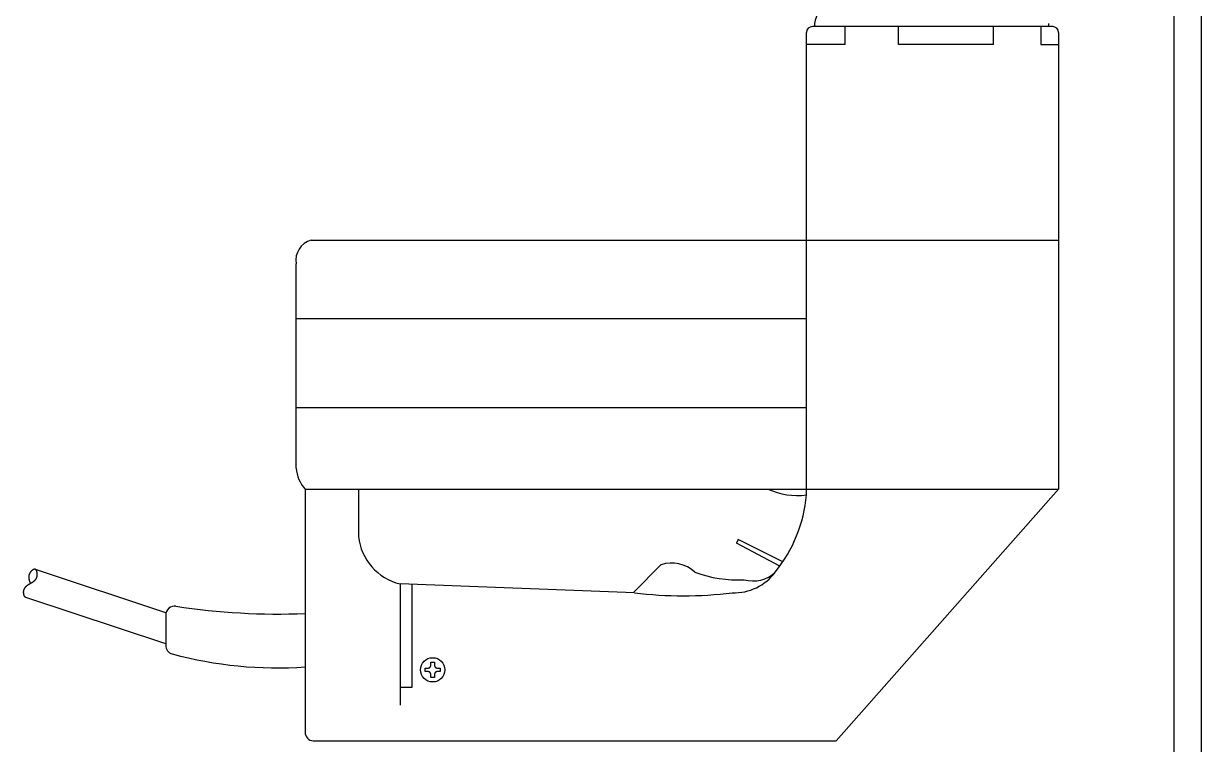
# Model space of a CAD drawing. Header units: millimetres. Extents: x -2880 to 3894, y -2977 to 4857.
# Drawn here: x 1160.6 to 1559, y -378.6 to -135.5 of the extents above; entities that cross this region are included whole.
import ezdxf

# ---------------------------------------------------------------- set-up
doc = ezdxf.new("R2010")
doc.units = ezdxf.units.MM
doc.header["$MEASUREMENT"] = 0
doc.layers.add('_1-0_', color=7, linetype='Continuous')

msp = doc.modelspace()

# ---------------------------------------------------------------- linework, layer by layer
msp.add_lwpolyline([(1528.491, -438.674, 0.4142136), (1548.491, -418.674), (1548.491, -86.674, 0.4142136), (1528.491, -66.674), (1427.991, -66.674), (1427.991, -52.674), (1677.991, -52.674), (1677.991, -66.674), (1577.491, -66.674, 0.4142136), (1557.491, -86.674), (1557.491, -418.674, 0.4142136), (1577.491, -438.674), (1677.991, -438.674), (1677.991, -452.674), (1427.991, -452.674), (1427.991, -438.674)], format="xyb", close=True)
at = {"layer": '_1-0_', "color": 3, "linetype": 'Continuous'}
for p, q in [((1424.491, -294.474), (1424.491, -138.474)), ((1507.491, -136.474), (1426.491, -136.474)), ((1427.241, -135.474), (1427.241, -136.474)), ((1437.491, -142.474), (1437.491, -136.474)), ((1455.491, -142.474), (1455.491, -136.474)), ((1487.491, -142.474), (1487.491, -136.474)), ((1503.491, -136.474), (1503.491, -142.474)), ((1506.241, -136.474), (1506.241, -135.474)), ((1509.491, -138.474), (1509.491, -226.646)), ((1437.491, -142.474), (1424.491, -142.474)), ((1487.491, -142.474), (1455.491, -142.474)), ((1503.491, -142.474), (1509.491, -142.474)), ((1257.491, -208.474), (1509.491, -208.474)), ((1509.491, -208.474), (1509.491, -292.474)), ((1252.491, -285.474), (1252.491, -216.474)), ((1424.491, -235.1), (1252.491, -235.1)), ((1424.491, -265.1), (1252.491, -265.1)), ((1255.491, -292.474), (1255.491, -374.489)), ((1255.491, -292.474), (1509.491, -292.474)), ((1273.491, -292.686), (1273.491, -308.474)), ((1509.491, -292.474), (1434.491, -377.474)), ((1401.491, -309.474), (1400.861, -310.717)), ((1416.491, -317.087), (1401.491, -309.474)), ((1415.52, -318.474), (1400.861, -310.717)), ((1375.491, -317.997), (1366.253, -327.236)), ((1162.318, -322.088), (1162.317, -322.154)), ((1162.317, -322.154), (1162.317, -322.221)), ((1162.317, -322.221), (1162.319, -322.288)), ((1162.32, -322.022), (1162.318, -322.088)), ((1162.319, -322.288), (1162.323, -322.356)), ((1162.324, -321.957), (1162.32, -322.022)), ((1162.323, -322.356), (1162.328, -322.424)), ((1162.329, -321.892), (1162.324, -321.957)), ((1162.328, -322.424), (1162.334, -322.493)), ((1162.336, -321.828), (1162.329, -321.892)), ((1162.334, -322.493), (1162.341, -322.562)), ((1162.344, -321.765), (1162.336, -321.828)), ((1162.341, -322.562), (1162.35, -322.632)), ((1162.353, -321.702), (1162.344, -321.765)), ((1162.35, -322.632), (1162.361, -322.703)), ((1162.364, -321.64), (1162.353, -321.702)), ((1162.376, -321.578), (1162.364, -321.64)), ((1162.39, -321.517), (1162.376, -321.578)), ((1162.405, -321.456), (1162.39, -321.517)), ((1162.422, -321.396), (1162.405, -321.456)), ((1162.44, -321.336), (1162.422, -321.396)), ((1162.459, -321.277), (1162.44, -321.336)), ((1162.48, -321.218), (1162.459, -321.277)), ((1162.503, -321.16), (1162.48, -321.218)), ((1162.526, -321.103), (1162.503, -321.16)), ((1162.551, -321.046), (1162.526, -321.103)), ((1162.578, -320.989), (1162.551, -321.046)), ((1162.606, -320.933), (1162.578, -320.989)), ((1162.635, -320.878), (1162.606, -320.933)), ((1162.666, -320.823), (1162.635, -320.878)), ((1162.698, -320.769), (1162.666, -320.823)), ((1162.732, -320.716), (1162.698, -320.769)), ((1162.767, -320.662), (1162.732, -320.716)), ((1162.804, -320.61), (1162.767, -320.662)), ((1162.842, -320.558), (1162.804, -320.61)), ((1162.881, -320.506), (1162.842, -320.558)), ((1162.922, -320.455), (1162.881, -320.506)), ((1162.964, -320.405), (1162.922, -320.455)), ((1163.008, -320.355), (1162.964, -320.405)), ((1163.053, -320.306), (1163.008, -320.355)), ((1163.099, -320.257), (1163.053, -320.306)), ((1163.147, -320.209), (1163.099, -320.257)), ((1163.197, -320.161), (1163.147, -320.209)), ((1163.246, -320.114), (1163.197, -320.161)), ((1163.296, -320.07), (1163.246, -320.114)), ((1163.344, -320.027), (1163.296, -320.07)), ((1163.392, -319.986), (1163.344, -320.027)), ((1163.44, -319.946), (1163.392, -319.986)), ((1163.486, -319.909), (1163.44, -319.946)), ((1163.532, -319.873), (1163.486, -319.909)), ((1163.578, -319.839), (1163.532, -319.873)), ((1163.623, -319.807), (1163.578, -319.839)), ((1163.667, -319.777), (1163.623, -319.807)), ((1163.711, -319.748), (1163.667, -319.777)), ((1163.754, -319.721), (1163.711, -319.748)), ((1163.797, -319.697), (1163.754, -319.721)), ((1163.839, -319.674), (1163.797, -319.697)), ((1163.88, -319.652), (1163.839, -319.674)), ((1163.921, -319.633), (1163.88, -319.652)), ((1163.961, -319.615), (1163.921, -319.633)), ((1164.001, -319.599), (1163.961, -319.615)), ((1164.04, -319.585), (1164.001, -319.599)), ((1164.078, -319.573), (1164.04, -319.585)), ((1164.116, -319.562), (1164.078, -319.573)), ((1164.153, -319.554), (1164.116, -319.562)), ((1164.189, -319.547), (1164.153, -319.554)), ((1164.225, -319.542), (1164.189, -319.547)), ((1164.261, -319.539), (1164.225, -319.542)), ((1164.295, -319.537), (1164.261, -319.539)), ((1164.329, -319.538), (1164.295, -319.537)), ((1164.363, -319.54), (1164.329, -319.538)), ((1164.396, -319.544), (1164.363, -319.54)), ((1164.428, -319.549), (1164.396, -319.544)), ((1164.46, -319.557), (1164.428, -319.549)), ((1164.491, -319.566), (1164.46, -319.557)), ((1164.522, -319.578), (1164.491, -319.566)), ((1164.552, -319.591), (1164.522, -319.578)), ((1164.581, -319.605), (1164.552, -319.591)), ((1164.61, -319.622), (1164.581, -319.605)), ((1164.638, -319.64), (1164.61, -319.622)), ((1164.665, -319.66), (1164.638, -319.64)), ((1164.692, -319.682), (1164.665, -319.66)), ((1164.719, -319.706), (1164.692, -319.682)), ((1164.744, -319.732), (1164.719, -319.706)), ((1164.769, -319.759), (1164.744, -319.732)), ((1164.794, -319.788), (1164.769, -319.759)), ((1164.818, -319.82), (1164.794, -319.788)), ((1164.841, -319.852), (1164.818, -319.82)), ((1164.864, -319.887), (1164.841, -319.852)), ((1164.858, -322.669), (1164.89, -322.614)), ((1164.886, -319.923), (1164.864, -319.887)), ((1164.907, -319.962), (1164.886, -319.923)), ((1164.89, -322.614), (1164.92, -322.558)), ((1164.928, -320.002), (1164.907, -319.962)), ((1164.92, -322.558), (1164.949, -322.501)), ((1164.949, -320.043), (1164.928, -320.002)), ((1164.968, -320.087), (1164.949, -320.043)), ((1164.949, -322.501), (1164.976, -322.444)), ((1164.988, -320.133), (1164.968, -320.087)), ((1164.976, -322.444), (1165.002, -322.387)), ((1208.491, -334.204), (1164.985, -319.702)), ((1165.006, -320.18), (1164.988, -320.133)), ((1165.002, -322.387), (1165.026, -322.329)), ((1165.024, -320.229), (1165.006, -320.18)), ((1165.041, -320.28), (1165.024, -320.229)), ((1165.026, -322.329), (1165.049, -322.271)), ((1165.058, -320.332), (1165.041, -320.28)), ((1165.049, -322.271), (1165.07, -322.213)), ((1165.074, -320.387), (1165.058, -320.332)), ((1165.07, -322.213), (1165.09, -322.154)), ((1165.09, -320.443), (1165.074, -320.387)), ((1165.105, -320.501), (1165.09, -320.443)), ((1165.09, -322.154), (1165.109, -322.094)), ((1165.119, -320.561), (1165.105, -320.501)), ((1165.109, -322.094), (1165.126, -322.035)), ((1165.132, -320.623), (1165.119, -320.561)), ((1165.126, -322.035), (1165.141, -321.974)), ((1165.146, -320.686), (1165.132, -320.623)), ((1165.141, -321.974), (1165.155, -321.914)), ((1165.158, -320.752), (1165.146, -320.686)), ((1165.155, -321.914), (1165.168, -321.853)), ((1165.17, -320.819), (1165.158, -320.752)), ((1165.168, -321.853), (1165.179, -321.791)), ((1165.181, -320.886), (1165.17, -320.819)), ((1165.179, -321.791), (1165.189, -321.729)), ((1165.19, -320.954), (1165.181, -320.886)), ((1165.189, -321.729), (1165.197, -321.667)), ((1165.198, -321.021), (1165.19, -320.954)), ((1165.197, -321.667), (1165.204, -321.604)), ((1165.205, -321.087), (1165.198, -321.021)), ((1165.204, -321.604), (1165.209, -321.541)), ((1165.21, -321.153), (1165.205, -321.087)), ((1165.209, -321.541), (1165.213, -321.477)), ((1165.213, -321.219), (1165.21, -321.153)), ((1165.215, -321.284), (1165.213, -321.219)), ((1165.213, -321.477), (1165.215, -321.413)), ((1165.216, -321.349), (1165.215, -321.284)), ((1165.215, -321.413), (1165.216, -321.349)), ((1160.664, -326.708), (1160.678, -326.647)), ((1160.678, -326.647), (1160.694, -326.587)), ((1160.694, -326.587), (1160.711, -326.527)), ((1160.711, -326.527), (1160.729, -326.467)), ((1160.729, -326.467), (1160.749, -326.408)), ((1160.749, -326.408), (1160.771, -326.35)), ((1160.771, -326.35), (1160.793, -326.291)), ((1160.793, -326.291), (1160.818, -326.234)), ((1160.818, -326.234), (1160.844, -326.176)), ((1160.844, -326.176), (1160.871, -326.119)), ((1160.871, -326.119), (1160.9, -326.063)), ((1160.9, -326.063), (1160.93, -326.007)), ((1160.93, -326.007), (1160.962, -325.951)), ((1160.962, -325.951), (1160.995, -325.896)), ((1160.995, -325.896), (1161.029, -325.841)), ((1161.029, -325.841), (1161.065, -325.787)), ((1161.065, -325.787), (1161.103, -325.733)), ((1161.103, -325.733), (1161.142, -325.679)), ((1161.142, -325.679), (1161.182, -325.626)), ((1161.182, -325.626), (1161.224, -325.573)), ((1161.224, -325.573), (1161.268, -325.521)), ((1161.268, -325.521), (1161.312, -325.469)), ((1161.312, -325.469), (1161.359, -325.418)), ((1161.359, -325.418), (1161.407, -325.367)), ((1161.407, -325.367), (1161.456, -325.316)), ((1161.456, -325.316), (1161.506, -325.266)), ((1161.506, -325.266), (1161.559, -325.216)), ((1161.559, -325.216), (1161.612, -325.167)), ((1161.612, -325.167), (1161.667, -325.118)), ((1161.667, -325.118), (1161.724, -325.07)), ((1161.724, -325.07), (1161.782, -325.021)), ((1161.782, -325.021), (1161.842, -324.974)), ((1161.842, -324.974), (1161.903, -324.927)), ((1161.903, -324.927), (1161.965, -324.88)), ((1161.965, -324.88), (1162.029, -324.833)), ((1162.029, -324.833), (1162.094, -324.787)), ((1162.094, -324.787), (1162.161, -324.742)), ((1162.161, -324.742), (1162.229, -324.697)), ((1162.229, -324.697), (1162.299, -324.652)), ((1162.299, -324.652), (1162.37, -324.608)), ((1162.361, -322.703), (1162.373, -322.774)), ((1162.37, -324.608), (1162.443, -324.564)), ((1162.373, -322.774), (1162.386, -322.846)), ((1162.386, -322.846), (1162.401, -322.918)), ((1162.401, -322.918), (1162.417, -322.991)), ((1162.417, -322.991), (1162.435, -323.064)), ((1162.435, -323.064), (1162.454, -323.138)), ((1162.443, -324.564), (1162.517, -324.521)), ((1162.454, -323.138), (1162.474, -323.212)), ((1162.474, -323.212), (1162.496, -323.287)), ((1162.496, -323.287), (1162.519, -323.362)), ((1162.517, -324.521), (1162.593, -324.478)), ((1162.519, -323.362), (1162.544, -323.438)), ((1162.544, -323.438), (1162.57, -323.515)), ((1162.57, -323.515), (1162.598, -323.592)), ((1162.593, -324.478), (1162.67, -324.435)), ((1162.598, -323.592), (1162.627, -323.669)), ((1162.627, -323.669), (1162.657, -323.748)), ((1162.657, -323.748), (1162.689, -323.826)), ((1162.67, -324.435), (1162.749, -324.393)), ((1162.689, -323.826), (1162.722, -323.905)), ((1162.722, -323.905), (1162.757, -323.985)), ((1162.749, -324.393), (1162.829, -324.351)), ((1162.757, -323.985), (1162.793, -324.066)), ((1162.793, -324.066), (1162.831, -324.146)), ((1162.829, -324.351), (1162.91, -324.31)), ((1162.831, -324.146), (1162.87, -324.228)), ((1162.87, -324.228), (1162.91, -324.31)), ((1162.91, -324.31), (1162.992, -324.268)), ((1162.992, -324.268), (1163.071, -324.227)), ((1163.071, -324.227), (1163.15, -324.185)), ((1163.15, -324.185), (1163.227, -324.142)), ((1163.227, -324.142), (1163.303, -324.099)), ((1163.303, -324.099), (1163.377, -324.056)), ((1163.377, -324.056), (1163.45, -324.012)), ((1163.45, -324.012), (1163.521, -323.967)), ((1163.521, -323.967), (1163.591, -323.923)), ((1163.591, -323.923), (1163.659, -323.878)), ((1163.659, -323.878), (1163.726, -323.832)), ((1163.726, -323.832), (1163.791, -323.786)), ((1163.791, -323.786), (1163.855, -323.74)), ((1163.855, -323.74), (1163.917, -323.693)), ((1163.917, -323.693), (1163.978, -323.646)), ((1163.978, -323.646), (1164.038, -323.598)), ((1164.038, -323.598), (1164.096, -323.55)), ((1164.096, -323.55), (1164.152, -323.502)), ((1164.152, -323.502), (1164.208, -323.453)), ((1164.208, -323.453), (1164.261, -323.404)), ((1164.261, -323.404), (1164.313, -323.354)), ((1164.313, -323.354), (1164.364, -323.304)), ((1164.364, -323.304), (1164.413, -323.253)), ((1164.413, -323.253), (1164.461, -323.202)), ((1164.461, -323.202), (1164.507, -323.151)), ((1164.507, -323.151), (1164.552, -323.099)), ((1164.552, -323.099), (1164.596, -323.047)), ((1164.596, -323.047), (1164.638, -322.994)), ((1164.638, -322.994), (1164.678, -322.941)), ((1164.678, -322.941), (1164.717, -322.887)), ((1164.717, -322.887), (1164.754, -322.834)), ((1164.754, -322.834), (1164.791, -322.779)), ((1164.791, -322.779), (1164.825, -322.724)), ((1164.825, -322.724), (1164.858, -322.669)), ((1366.491, -327.474), (1287.491, -324.474)), ((1287.491, -324.474), (1287.491, -365.409)), ((1291.491, -324.714), (1291.491, -359.474)), ((1160.603, -327.273), (1160.604, -327.208)), ((1160.604, -327.338), (1160.603, -327.273)), ((1160.604, -327.208), (1160.607, -327.144)), ((1160.606, -327.403), (1160.604, -327.338)), ((1160.609, -327.469), (1160.606, -327.403)), ((1160.607, -327.144), (1160.61, -327.081)), ((1160.614, -327.535), (1160.609, -327.469)), ((1160.61, -327.081), (1160.616, -327.017)), ((1160.621, -327.602), (1160.614, -327.535)), ((1160.616, -327.017), (1160.623, -326.955)), ((1160.629, -327.669), (1160.621, -327.602)), ((1160.623, -326.955), (1160.631, -326.892)), ((1160.638, -327.736), (1160.629, -327.669)), ((1160.631, -326.892), (1160.64, -326.83)), ((1160.649, -327.804), (1160.638, -327.736)), ((1160.64, -326.83), (1160.652, -326.769)), ((1160.655, -327.838), (1160.649, -327.804)), ((1160.652, -326.769), (1160.664, -326.708)), ((1160.661, -327.871), (1160.655, -327.838)), ((1160.667, -327.904), (1160.661, -327.871)), ((1160.673, -327.936), (1160.667, -327.904)), ((1160.68, -327.968), (1160.673, -327.936)), ((1160.687, -327.999), (1160.68, -327.968)), ((1160.693, -328.03), (1160.687, -327.999)), ((1160.7, -328.061), (1160.693, -328.03)), ((1160.708, -328.091), (1160.7, -328.061)), ((1160.715, -328.121), (1160.708, -328.091)), ((1160.722, -328.15), (1160.715, -328.121)), ((1160.73, -328.178), (1160.722, -328.15)), ((1160.737, -328.207), (1160.73, -328.178)), ((1160.745, -328.235), (1160.737, -328.207)), ((1160.753, -328.262), (1160.745, -328.235)), ((1160.761, -328.289), (1160.753, -328.262)), ((1160.77, -328.315), (1160.761, -328.289)), ((1160.778, -328.341), (1160.77, -328.315)), ((1160.787, -328.367), (1160.778, -328.341)), ((1160.796, -328.392), (1160.787, -328.367)), ((1160.804, -328.417), (1160.796, -328.392)), ((1160.813, -328.441), (1160.804, -328.417)), ((1160.823, -328.465), (1160.813, -328.441)), ((1160.832, -328.488), (1160.823, -328.465)), ((1160.842, -328.511), (1160.832, -328.488)), ((1160.851, -328.534), (1160.842, -328.511)), ((1160.861, -328.555), (1160.851, -328.534)), ((1160.871, -328.577), (1160.861, -328.555)), ((1160.881, -328.598), (1160.871, -328.577)), ((1160.891, -328.619), (1160.881, -328.598)), ((1160.902, -328.639), (1160.891, -328.619)), ((1160.912, -328.659), (1160.902, -328.639)), ((1160.923, -328.678), (1160.912, -328.659)), ((1160.934, -328.697), (1160.923, -328.678)), ((1160.945, -328.715), (1160.934, -328.697)), ((1160.956, -328.733), (1160.945, -328.715)), ((1160.967, -328.751), (1160.956, -328.733)), ((1160.979, -328.768), (1160.967, -328.751)), ((1160.99, -328.784), (1160.979, -328.768)), ((1161.002, -328.8), (1160.99, -328.784)), ((1161.014, -328.816), (1161.002, -328.8)), ((1161.026, -328.831), (1161.014, -328.816)), ((1161.038, -328.846), (1161.026, -328.831)), ((1161.051, -328.861), (1161.038, -328.846)), ((1161.063, -328.874), (1161.051, -328.861)), ((1161.076, -328.888), (1161.063, -328.874)), ((1161.088, -328.901), (1161.076, -328.888)), ((1161.101, -328.913), (1161.088, -328.901)), ((1161.114, -328.926), (1161.101, -328.913)), ((1161.128, -328.937), (1161.114, -328.926)), ((1161.141, -328.948), (1161.128, -328.937)), ((1161.155, -328.959), (1161.141, -328.948)), ((1161.168, -328.969), (1161.155, -328.959)), ((1161.182, -328.979), (1161.168, -328.969)), ((1161.196, -328.989), (1161.182, -328.979)), ((1161.21, -328.998), (1161.196, -328.989)), ((1161.225, -329.006), (1161.21, -328.998)), ((1161.239, -329.014), (1161.225, -329.006)), ((1161.254, -329.022), (1161.239, -329.014)), ((1161.268, -329.029), (1161.254, -329.022)), ((1161.283, -329.036), (1161.268, -329.029)), ((1161.298, -329.042), (1161.283, -329.036)), ((1161.314, -329.048), (1161.298, -329.042)), ((1161.329, -329.053), (1161.314, -329.048)), ((1208.491, -344.745), (1161.329, -329.024)), ((1208.491, -334.994), (1208.491, -345.202)), ((1295.929, -354.074), (1295.929, -352.874)), ((1295.929, -352.874), (1296.91, -352.874)), ((1296.91, -354.074), (1295.929, -354.074)), ((1296.91, -352.874), (1296.934, -352.874)), ((1296.934, -354.075), (1296.91, -354.074)), ((1296.934, -352.874), (1296.958, -352.873)), ((1296.958, -354.076), (1296.934, -354.075)), ((1296.958, -352.873), (1296.982, -352.872)), ((1296.982, -354.077), (1296.958, -354.076)), ((1296.982, -352.872), (1297.006, -352.87)), ((1297.006, -354.079), (1296.982, -354.077)), ((1297.006, -352.87), (1297.03, -352.867)), ((1297.03, -354.082), (1297.006, -354.079)), ((1297.03, -352.867), (1297.054, -352.864)), ((1297.054, -354.085), (1297.03, -354.082)), ((1297.054, -352.864), (1297.077, -352.86)), ((1297.077, -354.089), (1297.054, -354.085)), ((1297.077, -352.86), (1297.101, -352.856)), ((1297.101, -354.093), (1297.077, -354.089)), ((1297.101, -352.856), (1297.125, -352.851)), ((1297.125, -354.098), (1297.101, -354.093)), ((1297.125, -352.851), (1297.148, -352.845)), ((1297.148, -354.104), (1297.125, -354.098)), ((1297.148, -352.845), (1297.171, -352.839)), ((1297.171, -354.11), (1297.148, -354.104)), ((1297.171, -352.839), (1297.195, -352.832)), ((1297.195, -354.117), (1297.171, -354.11)), ((1297.195, -352.832), (1297.218, -352.825)), ((1297.218, -354.124), (1297.195, -354.117)), ((1297.218, -352.825), (1297.24, -352.817)), ((1297.24, -354.132), (1297.218, -354.124)), ((1297.24, -352.817), (1297.263, -352.809)), ((1297.263, -354.14), (1297.24, -354.132)), ((1297.263, -352.809), (1297.285, -352.8)), ((1297.285, -354.149), (1297.263, -354.14)), ((1297.285, -352.8), (1297.307, -352.79)), ((1297.307, -354.158), (1297.285, -354.149)), ((1297.307, -352.79), (1297.329, -352.78)), ((1297.329, -354.168), (1297.307, -354.158)), ((1297.329, -352.78), (1297.351, -352.77)), ((1297.351, -354.179), (1297.329, -354.168)), ((1297.351, -352.77), (1297.372, -352.759)), ((1297.372, -354.19), (1297.351, -354.179)), ((1297.372, -352.759), (1297.393, -352.747)), ((1297.393, -354.202), (1297.372, -354.19)), ((1297.393, -352.747), (1297.414, -352.735)), ((1297.414, -354.214), (1297.393, -354.202)), ((1297.414, -352.735), (1297.435, -352.722)), ((1297.435, -354.226), (1297.414, -354.214)), ((1297.435, -352.722), (1297.455, -352.709)), ((1297.455, -354.24), (1297.435, -354.226)), ((1297.455, -352.709), (1297.475, -352.695)), ((1297.475, -354.253), (1297.455, -354.24)), ((1297.475, -352.695), (1297.494, -352.681)), ((1297.494, -354.267), (1297.475, -354.253)), ((1297.494, -352.681), (1297.513, -352.667)), ((1297.513, -354.282), (1297.494, -354.267)), ((1297.513, -352.667), (1297.532, -352.652)), ((1297.532, -354.297), (1297.513, -354.282)), ((1297.532, -352.652), (1297.551, -352.636)), ((1297.551, -354.312), (1297.532, -354.297)), ((1297.551, -352.636), (1297.569, -352.62)), ((1297.569, -354.328), (1297.551, -354.312)), ((1297.569, -352.62), (1297.586, -352.604)), ((1297.586, -354.345), (1297.569, -354.328)), ((1297.586, -352.604), (1297.604, -352.587)), ((1297.604, -354.362), (1297.586, -354.345)), ((1297.604, -352.587), (1297.62, -352.57)), ((1297.62, -354.379), (1297.604, -354.362)), ((1297.62, -352.57), (1297.637, -352.552)), ((1297.637, -354.397), (1297.62, -354.379)), ((1297.637, -352.552), (1297.653, -352.534)), ((1297.653, -354.415), (1297.637, -354.397)), ((1297.653, -352.534), (1297.668, -352.516)), ((1297.668, -354.433), (1297.653, -354.415)), ((1297.668, -352.516), (1297.683, -352.497)), ((1297.683, -354.452), (1297.668, -354.433)), ((1297.683, -352.497), (1297.698, -352.478)), ((1297.698, -354.471), (1297.683, -354.452)), ((1297.698, -352.478), (1297.712, -352.458)), ((1297.712, -354.491), (1297.698, -354.471)), ((1297.712, -352.458), (1297.726, -352.438)), ((1297.726, -354.51), (1297.712, -354.491)), ((1297.726, -352.438), (1297.739, -352.418)), ((1297.739, -354.531), (1297.726, -354.51)), ((1297.739, -352.418), (1297.752, -352.398)), ((1297.752, -354.551), (1297.739, -354.531)), ((1297.752, -352.398), (1297.764, -352.377)), ((1297.764, -352.377), (1297.775, -352.356)), ((1297.775, -352.356), (1297.786, -352.334)), ((1297.786, -352.334), (1297.797, -352.313)), ((1297.797, -352.313), (1297.807, -352.291)), ((1297.807, -352.291), (1297.816, -352.269)), ((1297.816, -352.269), (1297.825, -352.246)), ((1297.825, -352.246), (1297.834, -352.224)), ((1297.834, -352.224), (1297.842, -352.201)), ((1297.842, -352.201), (1297.849, -352.178)), ((1297.849, -352.178), (1297.856, -352.155)), ((1297.856, -352.155), (1297.862, -352.132)), ((1297.862, -352.132), (1297.867, -352.108)), ((1297.867, -352.108), (1297.872, -352.085)), ((1297.872, -352.085), (1297.877, -352.061)), ((1297.877, -352.061), (1297.881, -352.037)), ((1297.881, -352.037), (1297.884, -352.013)), ((1297.884, -352.013), (1297.886, -351.989)), ((1297.886, -351.989), (1297.889, -351.965)), ((1297.889, -351.965), (1297.89, -351.941)), ((1297.89, -351.941), (1297.891, -351.917)), ((1297.891, -351.893), (1297.891, -350.912)), ((1297.891, -350.912), (1299.091, -350.912)), ((1297.891, -351.917), (1297.891, -351.893)), ((1299.091, -350.912), (1299.091, -351.893)), ((1299.091, -351.893), (1299.091, -351.917)), ((1299.091, -351.917), (1299.092, -351.941)), ((1299.092, -351.941), (1299.094, -351.965)), ((1299.094, -351.965), (1299.096, -351.989)), ((1299.096, -351.989), (1299.099, -352.013)), ((1299.099, -352.013), (1299.102, -352.037)), ((1299.102, -352.037), (1299.106, -352.061)), ((1299.106, -352.061), (1299.11, -352.085)), ((1299.11, -352.085), (1299.115, -352.108)), ((1299.115, -352.108), (1299.121, -352.132)), ((1299.121, -352.132), (1299.127, -352.155)), ((1299.127, -352.155), (1299.133, -352.178)), ((1299.133, -352.178), (1299.141, -352.201)), ((1299.141, -352.201), (1299.149, -352.224)), ((1299.149, -352.224), (1299.157, -352.246)), ((1299.157, -352.246), (1299.166, -352.269)), ((1299.166, -352.269), (1299.175, -352.291)), ((1299.175, -352.291), (1299.185, -352.313)), ((1299.185, -352.313), (1299.196, -352.334)), ((1299.196, -352.334), (1299.207, -352.356)), ((1299.207, -352.356), (1299.219, -352.377)), ((1299.219, -352.377), (1299.231, -352.398)), ((1299.231, -352.398), (1299.243, -352.418)), ((1299.243, -354.531), (1299.231, -354.551)), ((1299.243, -352.418), (1299.257, -352.438)), ((1299.257, -354.51), (1299.243, -354.531)), ((1299.257, -352.438), (1299.27, -352.458)), ((1299.27, -354.491), (1299.257, -354.51)), ((1299.27, -352.458), (1299.284, -352.478)), ((1299.284, -354.471), (1299.27, -354.491)), ((1299.284, -352.478), (1299.299, -352.497)), ((1299.299, -354.452), (1299.284, -354.471)), ((1299.299, -352.497), (1299.314, -352.516)), ((1299.314, -354.433), (1299.299, -354.452)), ((1299.314, -352.516), (1299.329, -352.534)), ((1299.329, -354.415), (1299.314, -354.433)), ((1299.329, -352.534), (1299.345, -352.552)), ((1299.345, -354.397), (1299.329, -354.415)), ((1299.345, -352.552), (1299.362, -352.57)), ((1299.362, -354.379), (1299.345, -354.397)), ((1299.362, -352.57), (1299.379, -352.587)), ((1299.379, -354.362), (1299.362, -354.379)), ((1299.379, -352.587), (1299.396, -352.604)), ((1299.396, -354.345), (1299.379, -354.362)), ((1299.396, -352.604), (1299.414, -352.62)), ((1299.414, -354.328), (1299.396, -354.345)), ((1299.414, -352.62), (1299.432, -352.636)), ((1299.432, -354.313), (1299.414, -354.328)), ((1299.432, -352.636), (1299.45, -352.652)), ((1299.45, -354.297), (1299.432, -354.313)), ((1299.45, -352.652), (1299.469, -352.667)), ((1299.469, -354.282), (1299.45, -354.297)), ((1299.469, -352.667), (1299.488, -352.681)), ((1299.488, -354.267), (1299.469, -354.282)), ((1299.488, -352.681), (1299.508, -352.695)), ((1299.508, -354.253), (1299.488, -354.267)), ((1299.508, -352.695), (1299.527, -352.709)), ((1299.527, -354.24), (1299.508, -354.253)), ((1299.527, -352.709), (1299.548, -352.722)), ((1299.548, -354.226), (1299.527, -354.24)), ((1299.548, -352.722), (1299.568, -352.735)), ((1299.568, -354.214), (1299.548, -354.226)), ((1299.568, -352.735), (1299.589, -352.747)), ((1299.589, -354.202), (1299.568, -354.214)), ((1299.589, -352.747), (1299.61, -352.759)), ((1299.61, -354.19), (1299.589, -354.202)), ((1299.61, -352.759), (1299.631, -352.77)), ((1299.631, -354.179), (1299.61, -354.19)), ((1299.631, -352.77), (1299.653, -352.78)), ((1299.653, -354.168), (1299.631, -354.179)), ((1299.653, -352.78), (1299.675, -352.79)), ((1299.675, -354.158), (1299.653, -354.168)), ((1299.675, -352.79), (1299.697, -352.8)), ((1299.697, -354.149), (1299.675, -354.158)), ((1299.697, -352.8), (1299.719, -352.809)), ((1299.719, -354.14), (1299.697, -354.149)), ((1299.719, -352.809), (1299.742, -352.817)), ((1299.742, -354.132), (1299.719, -354.14)), ((1299.742, -352.817), (1299.765, -352.825)), ((1299.765, -354.124), (1299.742, -354.132)), ((1299.765, -352.825), (1299.788, -352.832)), ((1299.788, -354.117), (1299.765, -354.124)), ((1299.788, -352.832), (1299.811, -352.839)), ((1299.811, -354.11), (1299.788, -354.117)), ((1299.811, -352.839), (1299.834, -352.845)), ((1299.834, -354.104), (1299.811, -354.11)), ((1299.834, -352.845), (1299.858, -352.851)), ((1299.858, -354.098), (1299.834, -354.104)), ((1299.858, -352.851), (1299.881, -352.856)), ((1299.881, -354.093), (1299.858, -354.098)), ((1299.881, -352.856), (1299.905, -352.86)), ((1299.905, -354.089), (1299.881, -354.093)), ((1299.905, -352.86), (1299.929, -352.864)), ((1299.929, -354.085), (1299.905, -354.089)), ((1299.929, -352.864), (1299.952, -352.867)), ((1299.952, -354.082), (1299.929, -354.085)), ((1299.952, -352.867), (1299.976, -352.87)), ((1299.976, -354.079), (1299.952, -354.082)), ((1299.976, -352.87), (1300, -352.872)), ((1300, -354.077), (1299.976, -354.079)), ((1300, -352.872), (1300.024, -352.873)), ((1300.024, -354.076), (1300, -354.077)), ((1300.024, -352.873), (1300.049, -352.874)), ((1300.049, -354.075), (1300.024, -354.076)), ((1300.049, -352.874), (1300.072, -352.874)), ((1300.072, -354.074), (1300.049, -354.075)), ((1300.072, -352.874), (1301.054, -352.874)), ((1301.054, -354.074), (1300.072, -354.074)), ((1301.054, -352.874), (1301.054, -354.074)), ((1297.764, -354.572), (1297.752, -354.551)), ((1297.775, -354.593), (1297.764, -354.572)), ((1297.786, -354.614), (1297.775, -354.593)), ((1297.797, -354.636), (1297.786, -354.614)), ((1297.807, -354.658), (1297.797, -354.636)), ((1297.816, -354.68), (1297.807, -354.658)), ((1297.825, -354.702), (1297.816, -354.68)), ((1297.834, -354.725), (1297.825, -354.702)), ((1297.842, -354.748), (1297.834, -354.725)), ((1297.849, -354.771), (1297.842, -354.748)), ((1297.856, -354.794), (1297.849, -354.771)), ((1297.862, -354.817), (1297.856, -354.794)), ((1297.867, -354.841), (1297.862, -354.817)), ((1297.872, -354.864), (1297.867, -354.841)), ((1297.877, -354.888), (1297.872, -354.864)), ((1297.881, -354.912), (1297.877, -354.888)), ((1297.884, -354.935), (1297.881, -354.912)), ((1297.886, -354.959), (1297.884, -354.935)), ((1297.889, -354.983), (1297.886, -354.959)), ((1297.89, -355.007), (1297.889, -354.983)), ((1297.891, -355.032), (1297.89, -355.007)), ((1297.891, -355.056), (1297.891, -355.032)), ((1297.891, -356.037), (1297.891, -355.056)), ((1299.091, -356.037), (1297.891, -356.037)), ((1299.092, -355.007), (1299.091, -355.032)), ((1299.091, -355.032), (1299.091, -355.056)), ((1299.091, -355.056), (1299.091, -356.037)), ((1299.094, -354.983), (1299.092, -355.007)), ((1299.096, -354.959), (1299.094, -354.983)), ((1299.099, -354.935), (1299.096, -354.959)), ((1299.102, -354.912), (1299.099, -354.935)), ((1299.106, -354.888), (1299.102, -354.912)), ((1299.11, -354.864), (1299.106, -354.888)), ((1299.115, -354.841), (1299.11, -354.864)), ((1299.121, -354.817), (1299.115, -354.841)), ((1299.127, -354.794), (1299.121, -354.817)), ((1299.133, -354.771), (1299.127, -354.794)), ((1299.141, -354.748), (1299.133, -354.771)), ((1299.149, -354.725), (1299.141, -354.748)), ((1299.157, -354.702), (1299.149, -354.725)), ((1299.166, -354.68), (1299.157, -354.702)), ((1299.175, -354.658), (1299.166, -354.68)), ((1299.185, -354.636), (1299.175, -354.658)), ((1299.196, -354.614), (1299.185, -354.636)), ((1299.207, -354.593), (1299.196, -354.614)), ((1299.219, -354.572), (1299.207, -354.593)), ((1299.231, -354.551), (1299.219, -354.572)), ((1291.491, -359.474), (1287.491, -359.474)), ((1258.197, -377.474), (1434.491, -377.474))]:
    msp.add_line(p, q, dxfattribs=at)
msp.add_circle((1298.491, -353.474), 4.1, dxfattribs=at)
for centre, radius, start, end in [((1435.286, -136.221), 8.079, 106.49874, 174.69986), ((1426.491, -138.474), 2, 90, 180), ((1507.491, -138.474), 2, 0, 90), ((1259.387, -215.222), 7.008, 105.69159, 190.29758), ((1263.783, -284.778), 11.313, 183.52977, 222.86742), ((1421.491, -270.724), 23.939, 245.30844, 277.19922), ((1376.732, -290.299), 47.942, 320.99292, 355.00374), ((1291.846, -306.538), 18.457, 186.02051, 256.35133), ((1378.991, -329.121), 11.661, 47.46577, 107.46573), ((1401.158, -282.727), 40.409, 249.30117, 273.31063), ((1400.155, -310.343), 17.144, 267.77979, 323.77603), ((1406.491, -312.683), 10.81, 253.88841, 313.8885), ((1382.991, -194.191), 134.3, 262.94285, 277.05712), ((1211.491, -334.994), 3, 81.31702, 180), ((1246.491, -105.808), 228.844, 261.31721, 272.25391), ((1211.491, -345.202), 3, 180, 254.78249), ((1245.991, -218.374), 134.436, 254.78242, 274.0522), ((1258.491, -374.489), 3, 179.9998, 264.38249)]:
    msp.add_arc(centre, radius, start, end, dxfattribs=at)

doc.saveas('drawing.dxf')
